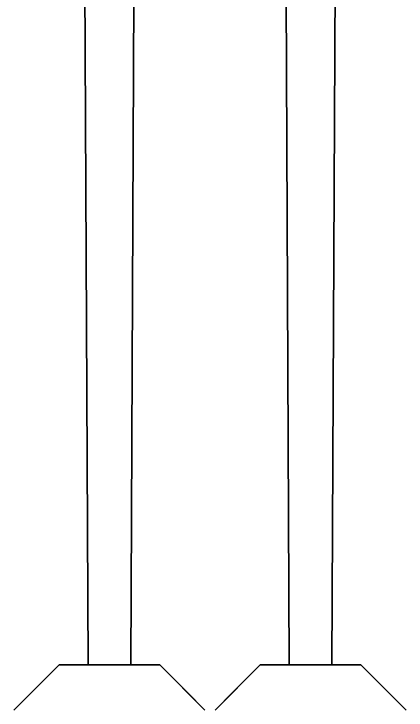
# Model space of a CAD drawing. Header units: millimetres. Extents: x -1.2 to 1.2, y -5 to 5.4.
# Drawn here: x -1.013 to 1.013, y -5.033 to -1.434 of the extents above; entities that cross this region are included whole.
import ezdxf

# ---------------------------------------------------------------- set-up
doc = ezdxf.new("R2010")
doc.units = ezdxf.units.MM
doc.layers.add('legs', color=5, linetype='Continuous')
doc.layers.add('spades', color=4, linetype='Continuous')

msp = doc.modelspace()

# ---------------------------------------------------------------- linework, layer by layer
at = {"layer": 'legs'}
for points in [[(-0.65, -0.57, 0.44), (-0.63, -4.8, 0.44), (-0.63, -4.8, 0.58), (-0.65, -0.57, 0.91)], [(-0.65, -0.57, 0.91), (-0.63, -4.8, 0.58), (-0.41, -4.8, 0.58), (-0.39, -0.57, 0.91)], [(-0.39, -0.57, 0.44), (-0.41, -4.8, 0.44), (-0.63, -4.8, 0.44), (-0.65, -0.57, 0.44)], [(-0.41, -4.8, 0.58), (-0.41, -4.8, 0.44), (-0.39, -0.57, 0.44), (-0.39, -0.57, 0.91)], [(0.39, -0.57, 0.44), (0.41, -4.8, 0.44), (0.41, -4.8, 0.58), (0.39, -0.57, 0.91)], [(0.39, -0.57, 0.91), (0.41, -4.8, 0.58), (0.63, -4.8, 0.58), (0.65, -0.57, 0.91)], [(0.65, -0.57, 0.44), (0.63, -4.8, 0.44), (0.41, -4.8, 0.44), (0.39, -0.57, 0.44)], [(0.63, -4.8, 0.58), (0.63, -4.8, 0.44), (0.65, -0.57, 0.44), (0.65, -0.57, 0.91)], [(-0.63, -4.8, 0.58), (-0.63, -4.8, 0.44), (-0.41, -4.8, 0.44), (-0.41, -4.8, 0.58)], [(0.41, -4.8, 0.58), (0.41, -4.8, 0.44), (0.63, -4.8, 0.44), (0.63, -4.8, 0.58)]]:
    msp.add_3dface(points, dxfattribs=at)
at = {"layer": 'spades'}
for points in [[(-0.9214, -4.9414, 0.23), (-1.0133, -5.0333, 0.45), (-0.78, -4.8, 0.45), (-0.78, -4.8, 0.23)], [(-1.0133, -5.0333, 0.45), (-0.9214, -4.9414, 0.23), (-0.78, -4.8, 0.23), (-0.78, -4.8, 0.45)], [(-1.0133, -5.0333, 0.54), (-1.0133, -5.0333, 0.45), (-0.78, -4.8, 0.45), (-0.78, -4.8, 0.54)], [(-1.0133, -5.0333, 0.45), (-1.0133, -5.0333, 0.54), (-0.78, -4.8, 0.54), (-0.78, -4.8, 0.45)], [(-0.26, -4.8, 0.23), (-0.26, -4.8, 0.54), (-0.78, -4.8, 0.54), (-0.78, -4.8, 0.23)], [(-0.26, -4.8, 0.54), (-0.26, -4.8, 0.23), (-0.78, -4.8, 0.23), (-0.78, -4.8, 0.54)], [(-0.1186, -4.9414, 0.23), (-0.0267, -5.0333, 0.45), (-0.26, -4.8, 0.45), (-0.26, -4.8, 0.23)], [(-0.0267, -5.0333, 0.45), (-0.1186, -4.9414, 0.23), (-0.26, -4.8, 0.23), (-0.26, -4.8, 0.45)], [(-0.0267, -5.0333, 0.45), (-0.0267, -5.0333, 0.54), (-0.26, -4.8, 0.54), (-0.26, -4.8, 0.45)], [(-0.0267, -5.0333, 0.54), (-0.0267, -5.0333, 0.45), (-0.26, -4.8, 0.45), (-0.26, -4.8, 0.54)], [(0.1186, -4.9414, 0.23), (0.0267, -5.0333, 0.45), (0.26, -4.8, 0.45), (0.26, -4.8, 0.23)], [(0.0267, -5.0333, 0.45), (0.1186, -4.9414, 0.23), (0.26, -4.8, 0.23), (0.26, -4.8, 0.45)], [(0.0267, -5.0333, 0.54), (0.0267, -5.0333, 0.45), (0.26, -4.8, 0.45), (0.26, -4.8, 0.54)], [(0.0267, -5.0333, 0.45), (0.0267, -5.0333, 0.54), (0.26, -4.8, 0.54), (0.26, -4.8, 0.45)], [(0.78, -4.8, 0.23), (0.78, -4.8, 0.54), (0.26, -4.8, 0.54), (0.26, -4.8, 0.23)], [(0.78, -4.8, 0.54), (0.78, -4.8, 0.23), (0.26, -4.8, 0.23), (0.26, -4.8, 0.54)], [(0.9214, -4.9414, 0.23), (1.0133, -5.0333, 0.45), (0.78, -4.8, 0.45), (0.78, -4.8, 0.23)], [(1.0133, -5.0333, 0.45), (0.9214, -4.9414, 0.23), (0.78, -4.8, 0.23), (0.78, -4.8, 0.45)], [(1.0133, -5.0333, 0.54), (1.0133, -5.0333, 0.45), (0.78, -4.8, 0.45), (0.78, -4.8, 0.54)], [(1.0133, -5.0333, 0.45), (1.0133, -5.0333, 0.54), (0.78, -4.8, 0.54), (0.78, -4.8, 0.45)]]:
    msp.add_3dface(points, dxfattribs=at)

doc.saveas('drawing.dxf')
